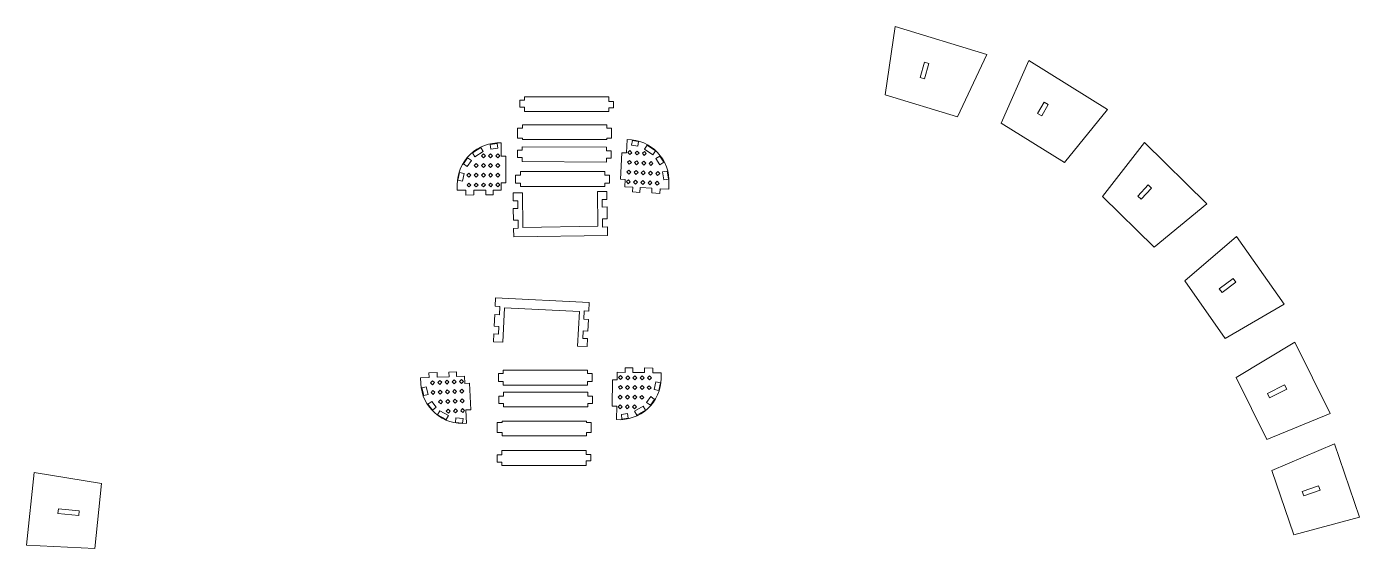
# Model space of a CAD drawing. Header units: millimetres. Extents: x -2091 to 2473, y -1360 to 1670.
# Drawn here: x 1607 to 2455, y 467 to 799 of the extents above; entities that cross this region are included whole.
import ezdxf

# ---------------------------------------------------------------- set-up
doc = ezdxf.new("R2010")
doc.units = ezdxf.units.MM

msp = doc.modelspace()

# ---------------------------------------------------------------- linework, layer by layer
at = {"color": 7, "linetype": 'Continuous', "lineweight": 15}
for p, q in [((2153.57, 755.3), (2159.8, 798.66)), ((2159.8, 798.66), (2218.24, 780.89)), ((2218.24, 780.89), (2199.59, 741.3)), ((2178.45, 776.08), (2175.75, 766.36)), ((2181.34, 775.28), (2178.45, 776.08)), ((2178.64, 765.55), (2181.34, 775.28)), ((2227.29, 737.27), (2244.99, 777.15)), ((2244.99, 777.15), (2295.07, 745.96)), ((2175.75, 766.36), (2178.64, 765.55)), ((2199.59, 741.3), (2153.57, 755.3)), ((1920.84, 747.31), (1920.84, 751.89)), ((1920.84, 751.89), (1923.84, 751.89)), ((1923.84, 747.31), (1920.84, 747.31)), ((1923.84, 751.89), (1923.84, 754.02)), ((1977.54, 754.02), (1923.84, 754.02)), ((1923.84, 744.64), (1923.84, 747.31)), ((1977.54, 754.02), (1977.54, 751.03)), ((1977.54, 751.03), (1980.54, 751.03)), ((1980.54, 747.04), (1977.54, 747.04)), ((1977.54, 747.04), (1977.54, 744.64)), ((1980.54, 751.03), (1980.54, 747.04)), ((2254.79, 750.68), (2250.55, 743.36)), ((2253.15, 741.86), (2257.39, 749.17)), ((2257.39, 749.17), (2254.79, 750.68)), ((1977.54, 744.64), (1923.84, 744.64)), ((2250.55, 743.36), (2253.15, 741.86)), ((2295.07, 745.96), (2267.68, 712.11)), ((1919.53, 727.68), (1919.53, 734.02)), ((1919.53, 734.02), (1922.53, 734.02)), ((1922.53, 734.02), (1922.53, 736.2)), ((1976.24, 736.2), (1922.53, 736.2)), ((1976.24, 736.2), (1976.24, 734.02)), ((1976.24, 734.02), (1979.24, 734.02)), ((1979.24, 734.02), (1979.24, 727.68)), ((2267.68, 712.11), (2227.29, 737.27)), ((1896.12, 721.75), (1890.72, 718.44)), ((1897.69, 719.19), (1896.12, 721.75)), ((1906.49, 724.39), (1901.96, 723.74)), ((1902.38, 720.77), (1901.96, 723.74)), ((1906.92, 721.42), (1902.38, 720.77)), ((1906.92, 721.42), (1906.49, 724.39)), ((1909.04, 716.14), (1909.02, 724.67)), ((1922.53, 727.68), (1919.53, 727.68)), ((1922.37, 720.09), (1922.39, 722.25)), ((1976.1, 721.85), (1922.39, 722.25)), ((1922.53, 726.82), (1922.53, 727.68)), ((1976.24, 726.82), (1922.53, 726.82)), ((1976.1, 721.85), (1976.08, 719.69)), ((1979.24, 727.68), (1976.24, 727.68)), ((1976.24, 727.68), (1976.24, 726.82)), ((1988.85, 718.26), (1989.29, 726.79)), ((1992.07, 723.27), (1992.65, 726.22)), ((1995.99, 722.51), (1992.07, 723.27)), ((1996.56, 725.46), (1992.65, 726.22)), ((1995.99, 722.51), (1996.56, 725.46)), ((2000.34, 720.74), (2002.03, 723.22)), ((2007.26, 719.64), (2002.03, 723.22)), ((2291.84, 690.59), (2318.56, 725)), ((2318.56, 725), (2358.23, 685.96)), ((1887.71, 715.25), (1885.03, 711.45)), ((1890.16, 713.52), (1887.49, 709.72)), ((1890.16, 713.52), (1887.71, 715.25)), ((1892.29, 715.88), (1890.72, 718.44)), ((1897.69, 719.19), (1892.29, 715.88)), ((1897.72, 717.7), (1896.46, 716.44)), ((1896.46, 716.44), (1897.72, 715.19)), ((1898.97, 716.45), (1897.72, 717.7)), ((1897.72, 715.19), (1898.97, 716.45)), ((1902.32, 717.71), (1901.06, 716.45)), ((1901.06, 716.45), (1902.32, 715.2)), ((1903.57, 716.46), (1902.32, 717.71)), ((1902.32, 715.2), (1903.57, 716.46)), ((1906.92, 717.72), (1905.66, 716.46)), ((1905.66, 716.46), (1906.92, 715.21)), ((1908.17, 716.47), (1906.92, 717.72)), ((1906.92, 715.21), (1908.17, 716.47)), ((1912.04, 716.14), (1909.04, 716.14)), ((1912.04, 716.14), (1912.07, 699.28)), ((1919.34, 715.47), (1919.37, 720.12)), ((1922.34, 715.44), (1919.34, 715.47)), ((1919.37, 720.12), (1922.37, 720.09)), ((1922.32, 712.87), (1922.34, 715.44)), ((1976.03, 712.46), (1922.32, 712.87)), ((1976.04, 715.04), (1976.03, 712.46)), ((1979.04, 715.02), (1976.04, 715.04)), ((1976.08, 719.69), (1979.08, 719.67)), ((1979.08, 719.67), (1979.04, 715.02)), ((1984.97, 701.58), (1985.85, 718.42)), ((1985.85, 718.42), (1988.85, 718.26)), ((1989.41, 712.37), (1990.73, 713.56)), ((1989.73, 718.55), (1991.05, 719.74)), ((1990.92, 717.23), (1989.73, 718.55)), ((1990.73, 713.56), (1991.92, 712.24)), ((1992.24, 718.42), (1990.92, 717.23)), ((1991.05, 719.74), (1992.24, 718.42)), ((1994, 712.13), (1995.32, 713.32)), ((1994.32, 718.31), (1995.64, 719.5)), ((1995.51, 716.99), (1994.32, 718.31)), ((1995.32, 713.32), (1996.51, 712)), ((1996.83, 718.18), (1995.51, 716.99)), ((1995.64, 719.5), (1996.83, 718.18)), ((1998.59, 711.89), (1999.91, 713.08)), ((1998.92, 718.07), (2000.24, 719.26)), ((2000.11, 716.75), (1998.92, 718.07)), ((1999.91, 713.08), (2001.1, 711.76)), ((2001.43, 717.94), (2000.11, 716.75)), ((2000.24, 719.26), (2001.43, 717.94)), ((2005.57, 717.17), (2000.34, 720.74)), ((2003.19, 711.65), (2004.51, 712.84)), ((2004.51, 712.84), (2005.7, 711.52)), ((2005.57, 717.17), (2007.26, 719.64)), ((2007.57, 714.71), (2010.11, 716.31)), ((2010.05, 710.77), (2007.57, 714.71)), ((2012.59, 712.37), (2010.11, 716.31)), ((1882.53, 705.84), (1881.49, 700.86)), ((1885.47, 705.22), (1882.53, 705.84)), ((1885.47, 705.22), (1884.43, 700.24)), ((1887.49, 709.72), (1885.03, 711.45)), ((1888.54, 705.3), (1887.28, 704.04)), ((1889.8, 704.05), (1888.54, 705.3)), ((1893.13, 711.5), (1891.87, 710.24)), ((1891.87, 710.24), (1893.13, 708.99)), ((1893.14, 705.31), (1891.88, 704.05)), ((1894.39, 710.25), (1893.13, 711.5)), ((1893.13, 708.99), (1894.39, 710.25)), ((1894.4, 704.06), (1893.14, 705.31)), ((1897.73, 711.51), (1896.47, 710.25)), ((1896.47, 710.25), (1897.73, 709)), ((1897.74, 705.32), (1896.49, 704.06)), ((1898.99, 710.26), (1897.73, 711.51)), ((1897.73, 709), (1898.99, 710.26)), ((1899, 704.07), (1897.74, 705.32)), ((1902.33, 711.52), (1901.07, 710.26)), ((1901.07, 710.26), (1902.33, 709.01)), ((1902.34, 705.33), (1901.09, 704.07)), ((1903.59, 710.27), (1902.33, 711.52)), ((1902.33, 709.01), (1903.59, 710.27)), ((1903.6, 704.08), (1902.34, 705.33)), ((1906.93, 711.53), (1905.67, 710.27)), ((1905.67, 710.27), (1906.93, 709.02)), ((1906.94, 705.34), (1905.69, 704.08)), ((1908.19, 710.28), (1906.93, 711.53)), ((1906.93, 709.02), (1908.19, 710.28)), ((1908.2, 704.09), (1906.94, 705.34)), ((1921.27, 704.12), (1921.27, 706.38)), ((1974.98, 706.38), (1921.27, 706.38)), ((1974.98, 706.38), (1974.98, 704.12)), ((1989.08, 706.19), (1990.4, 707.37)), ((1990.27, 704.86), (1989.08, 706.19)), ((1990.59, 711.05), (1989.41, 712.37)), ((1991.59, 706.05), (1990.27, 704.86)), ((1990.4, 707.37), (1991.59, 706.05)), ((1991.92, 712.24), (1990.59, 711.05)), ((1993.68, 705.95), (1995, 707.14)), ((1994.87, 704.63), (1993.68, 705.95)), ((1995.19, 710.81), (1994, 712.13)), ((1996.19, 705.81), (1994.87, 704.63)), ((1995, 707.14), (1996.19, 705.81)), ((1996.51, 712), (1995.19, 710.81)), ((1998.27, 705.71), (1999.59, 706.9)), ((1999.46, 704.39), (1998.27, 705.71)), ((1999.78, 710.57), (1998.59, 711.89)), ((2000.78, 705.57), (1999.46, 704.39)), ((1999.59, 706.9), (2000.78, 705.57)), ((2001.1, 711.76), (1999.78, 710.57)), ((2002.86, 705.47), (2004.18, 706.66)), ((2004.05, 704.15), (2002.86, 705.47)), ((2004.38, 710.33), (2003.19, 711.65)), ((2005.37, 705.34), (2004.05, 704.15)), ((2004.18, 706.66), (2005.37, 705.34)), ((2005.7, 711.52), (2004.38, 710.33)), ((2007.46, 705.23), (2008.78, 706.42)), ((2008.65, 703.91), (2007.46, 705.23)), ((2009.97, 705.1), (2008.65, 703.91)), ((2008.78, 706.42), (2009.97, 705.1)), ((2010.05, 710.77), (2012.59, 712.37)), ((2011.84, 706.18), (2014.81, 706.65)), ((2012.63, 701.15), (2011.84, 706.18)), ((2015.6, 701.62), (2014.81, 706.65)), ((1881.07, 698.08), (1881.08, 694.49)), ((1884.43, 700.24), (1881.49, 700.86)), ((1887.28, 704.04), (1888.54, 702.79)), ((1888.55, 699.11), (1887.3, 697.85)), ((1887.3, 697.85), (1888.56, 696.6)), ((1888.54, 702.79), (1889.8, 704.05)), ((1889.81, 697.86), (1888.55, 699.11)), ((1888.56, 696.6), (1889.81, 697.86)), ((1891.88, 704.05), (1893.14, 702.8)), ((1893.15, 699.12), (1891.9, 697.86)), ((1891.9, 697.86), (1893.16, 696.61)), ((1893.14, 702.8), (1894.4, 704.06)), ((1894.41, 697.87), (1893.15, 699.12)), ((1893.16, 696.61), (1894.41, 697.87)), ((1896.49, 704.06), (1897.74, 702.81)), ((1897.75, 699.13), (1896.5, 697.87)), ((1896.5, 697.87), (1897.76, 696.62)), ((1897.74, 702.81), (1899, 704.07)), ((1899.01, 697.88), (1897.75, 699.13)), ((1897.76, 696.62), (1899.01, 697.88)), ((1901.09, 704.07), (1902.34, 702.82)), ((1902.35, 699.14), (1901.1, 697.88)), ((1901.1, 697.88), (1902.36, 696.63)), ((1902.34, 702.82), (1903.6, 704.08)), ((1903.61, 697.89), (1902.35, 699.14)), ((1902.36, 696.63), (1903.61, 697.89)), ((1905.69, 704.08), (1906.94, 702.83)), ((1906.95, 699.15), (1905.7, 697.89)), ((1905.7, 697.89), (1906.96, 696.64)), ((1906.94, 702.83), (1908.2, 704.09)), ((1908.21, 697.89), (1906.95, 699.15)), ((1906.96, 696.64), (1908.21, 697.89)), ((1909.08, 694.54), (1909.07, 699.28)), ((1912.07, 699.28), (1909.07, 699.28)), ((1918.27, 699.04), (1918.27, 704.12)), ((1918.27, 704.12), (1921.27, 704.12)), ((1921.27, 699.04), (1918.27, 699.04)), ((1921.27, 696.99), (1921.27, 699.04)), ((1974.98, 696.99), (1921.27, 696.99)), ((1974.98, 704.12), (1977.98, 704.12)), ((1977.98, 699.04), (1974.98, 699.04)), ((1974.98, 699.04), (1974.98, 696.99)), ((1977.98, 704.12), (1977.98, 699.04)), ((1984.97, 701.58), (1987.97, 701.43)), ((1987.72, 696.7), (1987.97, 701.43)), ((1992.77, 696.44), (1987.72, 696.7)), ((1988.76, 700), (1990.08, 701.19)), ((1989.95, 698.68), (1988.76, 700)), ((1991.27, 699.87), (1989.95, 698.68)), ((1990.08, 701.19), (1991.27, 699.87)), ((1992.77, 696.44), (1992.61, 693.44)), ((1993.35, 699.76), (1994.67, 700.95)), ((1994.54, 698.44), (1993.35, 699.76)), ((1995.86, 699.63), (1994.54, 698.44)), ((1994.67, 700.95), (1995.86, 699.63)), ((1997.59, 696.18), (1997.43, 693.19)), ((2005.05, 695.8), (1997.59, 696.18)), ((1997.95, 699.52), (1999.27, 700.71)), ((1999.14, 698.2), (1997.95, 699.52)), ((2000.46, 699.39), (1999.14, 698.2)), ((1999.27, 700.71), (2000.46, 699.39)), ((2002.54, 699.28), (2003.86, 700.47)), ((2003.73, 697.96), (2002.54, 699.28)), ((2005.05, 699.15), (2003.73, 697.96)), ((2003.86, 700.47), (2005.05, 699.15)), ((2005.05, 695.8), (2004.89, 692.8)), ((2007.14, 699.04), (2008.46, 700.23)), ((2008.33, 697.72), (2007.14, 699.04)), ((2009.65, 698.91), (2008.33, 697.72)), ((2008.46, 700.23), (2009.65, 698.91)), ((2012.63, 701.15), (2015.6, 701.62)), ((2015.87, 698.83), (2015.69, 695.24)), ((2320.98, 697.93), (2314.32, 690.79)), ((2316.52, 688.75), (2323.17, 695.88)), ((2323.17, 695.88), (2320.98, 697.93)), ((1881.08, 694.49), (1886.49, 694.5)), ((1886.49, 694.5), (1886.5, 691.5)), ((1886.5, 691.5), (1891.74, 691.51)), ((1891.73, 694.51), (1899.2, 694.52)), ((1891.73, 694.51), (1891.74, 691.51)), ((1899.2, 694.52), (1899.21, 691.52)), ((1899.21, 691.52), (1904.03, 691.53)), ((1904.03, 694.53), (1909.08, 694.54)), ((1904.03, 694.53), (1904.03, 691.53)), ((1922.59, 692.92), (1916.59, 692.83)), ((1916.59, 692.83), (1916.67, 687.77)), ((1919.67, 687.82), (1916.67, 687.77)), ((1919.74, 682.99), (1919.67, 687.82)), ((1922.93, 670.92), (1922.59, 692.92)), ((1976.29, 693.74), (1970.29, 693.65)), ((1970.29, 693.65), (1970.63, 671.65)), ((1976.37, 688.69), (1973.37, 688.65)), ((1973.37, 688.65), (1973.45, 683.82)), ((1976.37, 688.69), (1976.29, 693.74)), ((1992.61, 693.44), (1997.43, 693.19)), ((2004.89, 692.8), (2010.13, 692.53)), ((2010.28, 695.52), (2010.13, 692.53)), ((2015.69, 695.24), (2010.28, 695.52)), ((2324.74, 658.22), (2291.84, 690.59)), ((2314.32, 690.79), (2316.52, 688.75)), ((1916.74, 682.95), (1919.74, 682.99)), ((1916.74, 682.95), (1916.86, 675.48)), ((1973.45, 683.82), (1976.44, 683.87)), ((1976.56, 676.4), (1976.44, 683.87)), ((2358.23, 685.96), (2324.74, 658.22)), ((1919.86, 675.53), (1916.86, 675.48)), ((1916.94, 670.24), (1919.94, 670.29)), ((1919.94, 670.29), (1919.86, 675.53)), ((1970.63, 671.65), (1922.93, 670.92)), ((1976.56, 676.4), (1973.56, 676.35)), ((1973.56, 676.35), (1973.64, 671.11)), ((1973.64, 671.11), (1976.64, 671.16)), ((1976.72, 665.75), (1976.64, 671.16)), ((1916.94, 670.24), (1917.02, 664.83)), ((1917.02, 664.83), (1976.72, 665.75)), ((2344.23, 636.84), (2377.29, 665.18)), ((2377.29, 665.18), (2407.58, 622.03)), ((2370, 600.14), (2344.23, 636.84)), ((2375.08, 638.35), (2366.22, 631.88)), ((2376.85, 635.92), (2375.08, 638.35)), ((2366.22, 631.88), (2367.99, 629.46)), ((2367.99, 629.46), (2376.85, 635.92)), ((1905.26, 620.66), (1905.54, 626.07)), ((1905.26, 620.66), (1908.26, 620.51)), ((1905.54, 626.07), (1965.17, 622.98)), ((1908.26, 620.51), (1907.99, 615.27)), ((1911.22, 619.77), (1910.08, 597.8)), ((1958.87, 617.3), (1911.22, 619.77)), ((1965.17, 622.98), (1964.89, 617.58)), ((2407.58, 622.03), (2370, 600.14)), ((1904.6, 607.97), (1904.99, 615.43)), ((1907.99, 615.27), (1904.99, 615.43)), ((1957.73, 595.33), (1958.87, 617.3)), ((1961.62, 612.5), (1961.89, 617.73)), ((1964.62, 612.34), (1961.62, 612.5)), ((1961.89, 617.73), (1964.89, 617.58)), ((1964.62, 612.34), (1964.23, 604.88)), ((1904.09, 598.11), (1904.35, 603.15)), ((1907.35, 603), (1904.35, 603.15)), ((1904.6, 607.97), (1907.6, 607.82)), ((1907.6, 607.82), (1907.35, 603)), ((1960.99, 600.22), (1961.24, 605.04)), ((1961.24, 605.04), (1964.23, 604.88)), ((1910.08, 597.8), (1904.09, 598.11)), ((1963.72, 595.02), (1957.73, 595.33)), ((1963.98, 600.06), (1960.99, 600.22)), ((1963.98, 600.06), (1963.72, 595.02)), ((2376.96, 575.3), (2414.27, 597.75)), ((2414.27, 597.75), (2436.77, 552.34)), ((1863.03, 578.29), (1868.27, 578.51)), ((1863.16, 575.29), (1863.03, 578.29)), ((1868.4, 575.52), (1868.27, 578.51)), ((1875.73, 578.83), (1880.55, 579.04)), ((1875.86, 575.83), (1875.73, 578.83)), ((1880.68, 576.04), (1880.55, 579.04)), ((1907.27, 577.87), (1907.27, 572.78)), ((1910.27, 577.87), (1907.27, 577.87)), ((1910.27, 579.91), (1910.27, 577.87)), ((1963.98, 579.91), (1910.27, 579.91)), ((1963.98, 577.87), (1963.98, 579.91)), ((1966.98, 577.87), (1963.98, 577.87)), ((1966.98, 572.78), (1966.98, 577.87)), ((1982.93, 578.65), (1982.87, 573.91)), ((1987.98, 578.58), (1982.93, 578.65)), ((1987.98, 578.58), (1988.02, 581.58)), ((1988.02, 581.58), (1992.84, 581.53)), ((1992.81, 578.53), (1992.84, 581.53)), ((2000.27, 578.43), (1992.81, 578.53)), ((2000.27, 578.43), (2000.31, 581.43)), ((2000.31, 581.43), (2005.55, 581.37)), ((2005.51, 578.37), (2005.55, 581.37)), ((2010.93, 578.3), (2005.51, 578.37)), ((2010.88, 574.71), (2010.93, 578.3)), ((1857.75, 575.06), (1863.16, 575.29)), ((1857.91, 571.47), (1857.75, 575.06)), ((1861.35, 569.46), (1858.45, 568.72)), ((1859.71, 563.79), (1858.45, 568.72)), ((1862.61, 564.53), (1861.35, 569.46)), ((1864.11, 571.98), (1865.32, 573.29)), ((1865.42, 570.77), (1864.11, 571.98)), ((1865.32, 573.29), (1866.63, 572.08)), ((1866.63, 572.08), (1865.42, 570.77)), ((1868.4, 575.52), (1875.86, 575.83)), ((1868.71, 572.17), (1869.91, 573.48)), ((1870.02, 570.97), (1868.71, 572.17)), ((1869.91, 573.48), (1871.22, 572.28)), ((1871.22, 572.28), (1870.02, 570.97)), ((1873.31, 572.37), (1874.51, 573.68)), ((1874.62, 571.17), (1873.31, 572.37)), ((1874.51, 573.68), (1875.82, 572.48)), ((1875.82, 572.48), (1874.62, 571.17)), ((1877.9, 572.57), (1879.1, 573.87)), ((1879.21, 571.36), (1877.9, 572.57)), ((1879.1, 573.87), (1880.41, 572.67)), ((1880.41, 572.67), (1879.21, 571.36)), ((1880.68, 576.04), (1885.73, 576.26)), ((1882.5, 572.76), (1883.7, 574.07)), ((1883.81, 571.56), (1882.5, 572.76)), ((1883.7, 574.07), (1885.01, 572.87)), ((1885.01, 572.87), (1883.81, 571.56)), ((1885.73, 576.26), (1885.93, 571.53)), ((1888.93, 571.65), (1885.93, 571.53)), ((1889.65, 554.81), (1888.93, 571.65)), ((1907.27, 572.78), (1910.27, 572.78)), ((1910.27, 572.78), (1910.27, 570.53)), ((1963.98, 570.53), (1910.27, 570.53)), ((1963.98, 572.78), (1966.98, 572.78)), ((1963.98, 570.53), (1963.98, 572.78)), ((1979.87, 573.95), (1979.66, 557.09)), ((1979.87, 573.95), (1982.87, 573.91)), ((1984.95, 570.33), (1983.67, 569.09)), ((1983.67, 569.09), (1984.91, 567.82)), ((1985.02, 576.52), (1983.75, 575.28)), ((1983.75, 575.28), (1984.99, 574.01)), ((1984.91, 567.82), (1986.19, 569.06)), ((1986.19, 569.06), (1984.95, 570.33)), ((1984.99, 574.01), (1986.26, 575.25)), ((1986.26, 575.25), (1985.02, 576.52)), ((1989.55, 570.28), (1988.27, 569.04)), ((1988.27, 569.04), (1989.51, 567.76)), ((1989.62, 576.47), (1988.35, 575.23)), ((1988.35, 575.23), (1989.59, 573.95)), ((1989.51, 567.76), (1990.79, 569.01)), ((1990.79, 569.01), (1989.55, 570.28)), ((1989.59, 573.95), (1990.86, 575.2)), ((1990.86, 575.2), (1989.62, 576.47)), ((1994.15, 570.22), (1992.87, 568.98)), ((1992.87, 568.98), (1994.11, 567.71)), ((1994.22, 576.41), (1992.95, 575.17)), ((1992.95, 575.17), (1994.19, 573.9)), ((1994.11, 567.71), (1995.39, 568.95)), ((1995.39, 568.95), (1994.15, 570.22)), ((1994.19, 573.9), (1995.46, 575.14)), ((1995.46, 575.14), (1994.22, 576.41)), ((1998.74, 570.17), (1997.47, 568.92)), ((1997.47, 568.92), (1998.71, 567.65)), ((1998.82, 576.36), (1997.55, 575.11)), ((1997.55, 575.11), (1998.79, 573.84)), ((1998.71, 567.65), (1999.99, 568.89)), ((1999.99, 568.89), (1998.74, 570.17)), ((1998.79, 573.84), (2000.06, 575.08)), ((2000.06, 575.08), (1998.82, 576.36)), ((2003.34, 570.11), (2002.07, 568.87)), ((2002.07, 568.87), (2003.31, 567.6)), ((2003.42, 576.3), (2002.15, 575.06)), ((2002.15, 575.06), (2003.39, 573.79)), ((2003.31, 567.6), (2004.59, 568.84)), ((2004.59, 568.84), (2003.34, 570.11)), ((2003.39, 573.79), (2004.66, 575.03)), ((2004.66, 575.03), (2003.42, 576.3)), ((2007.5, 572.6), (2006.39, 567.63)), ((2007.5, 572.6), (2010.43, 571.94)), ((2010.43, 571.94), (2009.32, 566.98)), ((2396.48, 535.89), (2376.96, 575.3)), ((2407.84, 570.62), (2396.9, 565.07)), ((2409.2, 567.95), (2407.84, 570.62)), ((1862.61, 564.53), (1859.71, 563.79)), ((1864.83, 560.13), (1862.46, 558.3)), ((1864.38, 565.79), (1865.58, 567.1)), ((1865.69, 564.59), (1864.38, 565.79)), ((1867.68, 556.45), (1864.83, 560.13)), ((1865.58, 567.1), (1866.89, 565.9)), ((1866.89, 565.9), (1865.69, 564.59)), ((1868.98, 565.99), (1870.18, 567.3)), ((1870.28, 564.79), (1868.98, 565.99)), ((1869.24, 559.8), (1870.44, 561.11)), ((1870.18, 567.3), (1871.49, 566.1)), ((1871.49, 566.1), (1870.28, 564.79)), ((1870.44, 561.11), (1871.75, 559.91)), ((1873.57, 566.18), (1874.77, 567.49)), ((1874.88, 564.98), (1873.57, 566.18)), ((1873.84, 560), (1875.04, 561.31)), ((1875.14, 558.8), (1873.84, 560)), ((1874.77, 567.49), (1876.08, 566.29)), ((1876.08, 566.29), (1874.88, 564.98)), ((1875.04, 561.31), (1876.35, 560.11)), ((1876.35, 560.11), (1875.14, 558.8)), ((1878.17, 566.38), (1879.37, 567.69)), ((1879.48, 565.18), (1878.17, 566.38)), ((1878.43, 560.2), (1879.63, 561.51)), ((1879.74, 558.99), (1878.43, 560.2)), ((1879.37, 567.69), (1880.68, 566.49)), ((1880.68, 566.49), (1879.48, 565.18)), ((1879.63, 561.51), (1880.94, 560.3)), ((1880.94, 560.3), (1879.74, 558.99)), ((1882.76, 566.58), (1883.97, 567.89)), ((1884.07, 565.38), (1882.76, 566.58)), ((1883.03, 560.39), (1884.23, 561.7)), ((1884.34, 559.19), (1883.03, 560.39)), ((1883.97, 567.89), (1885.27, 566.68)), ((1885.27, 566.68), (1884.07, 565.38)), ((1884.23, 561.7), (1885.54, 560.5)), ((1885.54, 560.5), (1884.34, 559.19)), ((1907.5, 563.39), (1907.5, 558.74)), ((1910.5, 563.39), (1907.5, 563.39)), ((1910.5, 565.97), (1910.5, 563.39)), ((1964.21, 565.97), (1910.5, 565.97)), ((1964.21, 563.39), (1964.21, 565.97)), ((1967.21, 563.39), (1964.21, 563.39)), ((1967.21, 558.74), (1967.21, 563.39)), ((1984.87, 564.14), (1983.6, 562.9)), ((1983.6, 562.9), (1984.84, 561.63)), ((1984.84, 561.63), (1986.11, 562.87)), ((1986.11, 562.87), (1984.87, 564.14)), ((1989.47, 564.09), (1988.2, 562.85)), ((1988.2, 562.85), (1989.44, 561.57)), ((1989.44, 561.57), (1990.71, 562.82)), ((1990.71, 562.82), (1989.47, 564.09)), ((1994.07, 564.03), (1992.8, 562.79)), ((1992.8, 562.79), (1994.04, 561.52)), ((1994.04, 561.52), (1995.31, 562.76)), ((1995.31, 562.76), (1994.07, 564.03)), ((1998.67, 563.98), (1997.4, 562.73)), ((1997.4, 562.73), (1998.64, 561.46)), ((1998.64, 561.46), (1999.91, 562.7)), ((1999.91, 562.7), (1998.67, 563.98)), ((2004.3, 563.17), (2001.58, 559.4)), ((2006.73, 561.41), (2004.01, 557.64)), ((2004.3, 563.17), (2006.73, 561.41)), ((2006.39, 567.63), (2009.32, 566.98)), ((2396.9, 565.07), (2398.26, 562.4)), ((2398.26, 562.4), (2409.2, 567.95)), ((1865.3, 554.62), (1862.46, 558.3)), ((1867.68, 556.45), (1865.3, 554.62)), ((1869.91, 554.19), (1868.45, 551.57)), ((1873.99, 548.5), (1868.45, 551.57)), ((1870.55, 558.6), (1869.24, 559.8)), ((1875.45, 551.13), (1869.91, 554.19)), ((1871.75, 559.91), (1870.55, 558.6)), ((1874.1, 553.82), (1875.3, 555.12)), ((1875.41, 552.61), (1874.1, 553.82)), ((1875.3, 555.12), (1876.61, 553.92)), ((1876.61, 553.92), (1875.41, 552.61)), ((1878.7, 554.01), (1879.9, 555.32)), ((1880, 552.81), (1878.7, 554.01)), ((1879.9, 555.32), (1881.21, 554.12)), ((1881.21, 554.12), (1880, 552.81)), ((1883.29, 554.21), (1884.49, 555.52)), ((1884.6, 553.01), (1883.29, 554.21)), ((1884.49, 555.52), (1885.8, 554.32)), ((1885.8, 554.32), (1884.6, 553.01)), ((1889.65, 554.81), (1886.65, 554.68)), ((1886.65, 554.68), (1887.01, 546.16)), ((1907.5, 558.74), (1910.5, 558.74)), ((1910.5, 558.74), (1910.5, 556.58)), ((1964.21, 556.58), (1910.5, 556.58)), ((1964.21, 558.74), (1967.21, 558.74)), ((1964.21, 556.58), (1964.21, 558.74)), ((1979.66, 557.09), (1982.66, 557.05)), ((1982.66, 557.05), (1982.56, 548.52)), ((1984.79, 557.95), (1983.52, 556.71)), ((1983.52, 556.71), (1984.76, 555.44)), ((1984.76, 555.44), (1986.04, 556.68)), ((1986.04, 556.68), (1984.79, 557.95)), ((1989.52, 552.36), (1985.56, 551.85)), ((1985.56, 551.85), (1985.94, 548.88)), ((1989.39, 557.9), (1988.12, 556.66)), ((1988.12, 556.66), (1989.36, 555.39)), ((1989.36, 555.39), (1990.64, 556.63)), ((1990.64, 556.63), (1989.39, 557.9)), ((1989.52, 552.36), (1989.9, 549.38)), ((1993.99, 557.84), (1992.72, 556.6)), ((1992.72, 556.6), (1993.96, 555.33)), ((1993.96, 555.33), (1995.24, 556.57)), ((1999.42, 557.07), (1993.97, 553.84)), ((1993.97, 553.84), (1995.5, 551.26)), ((1995.24, 556.57), (1993.99, 557.84)), ((2000.95, 554.5), (1995.5, 551.26)), ((1999.42, 557.07), (2000.95, 554.5)), ((2001.58, 559.4), (2004.01, 557.64)), ((2436.77, 552.34), (2396.48, 535.89)), ((1875.45, 551.13), (1873.99, 548.5)), ((1880.21, 549.75), (1879.92, 546.77)), ((1884.48, 546.32), (1879.92, 546.77)), ((1884.77, 549.31), (1880.21, 549.75)), ((1884.77, 549.31), (1884.48, 546.32)), ((1906.58, 546.75), (1906.58, 540.42)), ((1909.58, 546.75), (1906.58, 546.75)), ((1909.58, 547.62), (1909.58, 546.75)), ((1963.29, 547.62), (1909.58, 547.62)), ((1963.29, 546.75), (1963.29, 547.62)), ((1966.29, 546.75), (1963.29, 546.75)), ((1966.29, 540.42), (1966.29, 546.75)), ((1989.9, 549.38), (1985.94, 548.88)), ((1906.58, 540.42), (1909.58, 540.42)), ((1909.58, 540.42), (1909.58, 538.24)), ((1963.29, 538.24), (1909.58, 538.24)), ((1963.29, 540.42), (1966.29, 540.42)), ((1963.29, 538.24), (1963.29, 540.42)), ((1906.52, 526.11), (1906.52, 521.53)), ((1909.52, 526.11), (1906.52, 526.11)), ((1909.52, 528.78), (1909.52, 526.11)), ((1963.23, 528.78), (1909.52, 528.78)), ((1963.23, 526.38), (1963.23, 528.78)), ((1966.23, 526.38), (1963.23, 526.38)), ((1966.23, 522.39), (1966.23, 526.38)), ((2399.64, 516.23), (2439.5, 533.07)), ((2439.5, 533.07), (2455.39, 486.53)), ((1906.52, 521.53), (1909.52, 521.53)), ((1909.52, 521.53), (1909.52, 519.4)), ((1963.23, 519.4), (1909.52, 519.4)), ((1963.23, 522.39), (1966.23, 522.39)), ((1963.23, 519.4), (1963.23, 522.39)), ((1611.68, 514.91), (1606.95, 468.6)), ((1654.61, 507.93), (1611.68, 514.91)), ((2413.64, 475.23), (2399.64, 516.23)), ((1650.38, 466.59), (1654.61, 507.93)), ((2429.49, 506.4), (2419, 502.76)), ((2419, 502.76), (2419.99, 499.92)), ((2419.99, 499.92), (2430.47, 503.56)), ((2430.47, 503.56), (2429.49, 506.4)), ((1626.85, 488.83), (1627.16, 491.81)), ((1640.08, 487.48), (1626.85, 488.83)), ((1627.16, 491.81), (1640.38, 490.46)), ((1640.38, 490.46), (1640.08, 487.48)), ((2455.39, 486.53), (2413.64, 475.23)), ((1606.95, 468.6), (1650.38, 466.59))]:
    msp.add_line(p, q, dxfattribs=at)
for centre, start, end in [((1907.65, 698.13), 87.03779, 180.11167), ((1989.33, 700.21), 357.01355, 90.08743), ((1884.46, 572.61), 182.44672, 275.52059), ((1984.31, 575.04), 266.22802, 359.30189)]:
    msp.add_arc(centre, 26.57, start, end, dxfattribs=at)

doc.saveas('drawing.dxf')
